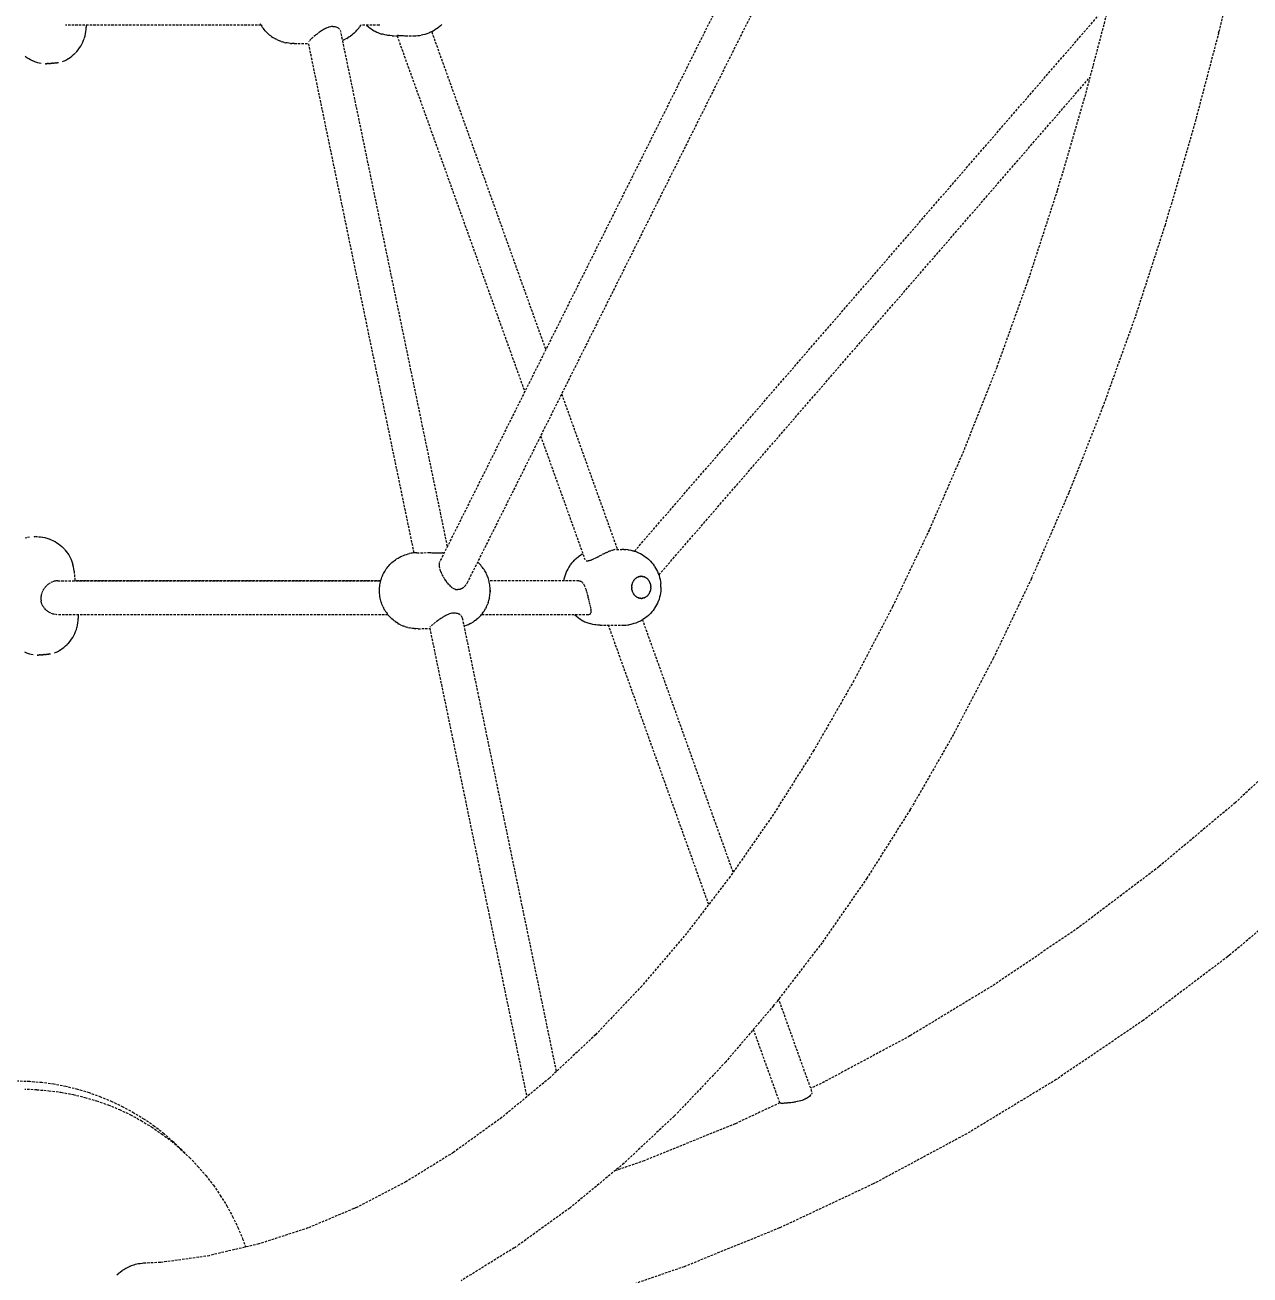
# Model space of a CAD drawing. Header units: millimetres. Extents: x -4710 to 4801, y -2494 to 3533.
# Drawn here: x 1956 to 2605, y -465 to 197 of the extents above; entities that cross this region are included whole.
import ezdxf

# ---------------------------------------------------------------- set-up
doc = ezdxf.new("R2010")
doc.units = ezdxf.units.MM
doc.linetypes.add('HIDDEN', pattern=[1.905, 1.27, -0.635])
for name, color, linetype in [('DIKOM_ЗОНА', 90, 'Continuous'), ('DIKOM_ОБЪЕКТ', 7, 'Continuous'), ('DIKOM_РАЗМЕР_ЗОНА', 7, 'Continuous'), ('DIKOM_РАЗМЕР_ОБЪЕКТА', 7, 'Continuous')]:
    doc.layers.add(name, color=color, linetype=linetype)
doc.styles.add('style1', font='arialbd.ttf', dxfattribs={"width": 0.8})
doc.dimstyles.new('1-50', dxfattribs={"dimtxt": 300, "dimasz": 200, "dimexe": 100, "dimexo": 0, "dimgap": 100, "dimtad": 1, "dimtxsty": 'style1', "dimcen": 200, "dimclrd": 7, "dimclre": 7, "dimclrt": 7, "dimadec": 1, "dimazin": 2, "dimtfac": 1, "dimtmove": 0, "dimatfit": 2, "dimfxl": 0, "dimlwd": 25, "dimlwe": 18, "dimarcsym": 0})

# ---------------------------------------------------------------- blocks, each defined once
blk = doc.blocks.new('*D0')
at = {"layer": 'Defpoints', "color": 0, "transparency": 16777216}
for p in [(-2049.22, 763.91), (3285.36, 750.08), (3285.36, -900.83)]:
    blk.add_point(p, dxfattribs=at)
at = {"layer": 'DIKOM_РАЗМЕР_ОБЪЕКТА', "color": 7, "lineweight": 18, "transparency": 16777216}
for p, q in [((-2049.22, 763.91), (-2049.22, -1000.83)), ((3285.36, 750.08), (3285.36, -1000.83))]:
    blk.add_line(p, q, dxfattribs=at)
at = {"layer": 'DIKOM_РАЗМЕР_ОБЪЕКТА', "color": 7, "lineweight": 25, "transparency": 16777216}
blk.add_line((-1849.22, -900.83), (3085.36, -900.83), dxfattribs=at)
at = {"layer": 'DIKOM_РАЗМЕР_ОБЪЕКТА', "color": 7, "transparency": 16777216}
for points in [[(-1849.22, -867.5), (-1849.22, -934.17), (-2049.22, -900.83)], [(3085.36, -867.5), (3085.36, -934.17), (3285.36, -900.83)]]:
    blk.add_solid(points, dxfattribs=at)
at = {"layer": 'DIKOM_РАЗМЕР_ОБЪЕКТА', "color": 7, "transparency": 16777216, "insert": (618.07, -647.56), "char_height": 300, "attachment_point": 5, "style": 'style1'}
blk.add_mtext('{\\fArial|b0|i0|c204|p34;5335}', dxfattribs=at)
blk = doc.blocks.new('*D2')
at = {"layer": 'Defpoints', "color": 0, "transparency": 16777216}
for p in [(-3555.27, 756.28), (4801.28, 756.28), (4801.28, -2394.45)]:
    blk.add_point(p, dxfattribs=at)
at = {"layer": 'DIKOM_РАЗМЕР_ЗОНА', "color": 7, "lineweight": 18, "transparency": 16777216}
for p, q in [((-3555.27, 756.28), (-3555.27, -2494.45)), ((4801.28, 756.28), (4801.28, -2494.45))]:
    blk.add_line(p, q, dxfattribs=at)
at = {"layer": 'DIKOM_РАЗМЕР_ЗОНА', "color": 7, "lineweight": 25, "transparency": 16777216}
blk.add_line((-3355.27, -2394.45), (4601.28, -2394.45), dxfattribs=at)
at = {"layer": 'DIKOM_РАЗМЕР_ЗОНА', "color": 7, "transparency": 16777216}
for points in [[(-3355.27, -2361.11), (-3355.27, -2427.78), (-3555.27, -2394.45)], [(4601.28, -2361.11), (4601.28, -2427.78), (4801.28, -2394.45)]]:
    blk.add_solid(points, dxfattribs=at)
at = {"layer": 'DIKOM_РАЗМЕР_ЗОНА', "color": 7, "transparency": 16777216, "insert": (709.08, -2141.17), "char_height": 300, "attachment_point": 5, "style": 'style1'}
blk.add_mtext('{\\fArial|b0|i0|c204|p34;8335}', dxfattribs=at)

msp = doc.modelspace()

# ---------------------------------------------------------------- linework, layer by layer
at = {"layer": 'DIKOM_ЗОНА', "color": 3, "lineweight": 15}
msp.add_lwpolyline([(4784.014, 570.156, 0.0938746), (4783.602, 942.374, 0.2995804), (2291.139, 3510.482, 0.0687424), (1632.505, 3510.482, 0.06059), (1009.06, 3334.362, -0.2008128), (236.945, 3334.362, 0.06059), (-386.5, 3510.482, 0.0687424), (-1045.134, 3510.482, 0.2995804), (-3537.597, 942.374, 0.0938746), (-3538.009, 570.156, 0.3002322), (-1045.134, -2003.615, 0.0687424), (-386.5, -2003.615, 0.06059), (236.945, -1827.494, -0.2008128), (1009.06, -1827.494, 0.06059), (1632.505, -2003.615, 0.0687424), (2291.139, -2003.615, 0.3002322)], format="xyb", close=True, dxfattribs=at)
at = {"layer": 'DIKOM_ОБЪЕКТ', "color": 7, "linetype": 'HIDDEN', "lineweight": 15}
for p, q in [((2409.211, 379.504), (2175.67, -87.568)), ((2428.477, 377.789), (2190.264, -98.637)), ((2601.158, 246.666), (2588.783, 193.943)), ((2278.974, -81.813), (2530.712, 208.871)), ((2530.554, 208.198), (2517.362, 158.142)), ((1977.855, 197.05), (1977.427, 197.07)), ((2081.044, 197.047), (1977.913, 197.047)), ((1987.778, 191.335), (1988.039, 192.47)), ((1988.039, 192.47), (1988.233, 193.619)), ((1988.233, 193.619), (1988.361, 194.777)), ((1988.361, 194.777), (1988.42, 195.94)), ((2081.044, 197.047), (1988.412, 197.047)), ((1988.412, 197.047), (1988.42, 195.94)), ((2081.084, 196.979), (2080.707, 197.618)), ((2081.084, 196.979), (2081.426, 196.426)), ((2081.848, 195.795), (2081.426, 196.426)), ((2081.848, 195.795), (2082.263, 195.246)), ((2082.729, 194.632), (2082.263, 195.246)), ((2083.217, 194.067), (2082.729, 194.632)), ((2083.217, 194.067), (2083.725, 193.506)), ((2084.254, 192.971), (2083.725, 193.506)), ((2084.254, 192.971), (2084.828, 192.432)), ((2085.397, 191.936), (2084.828, 192.432)), ((2110.64, 192.232), (2110.419, 192.051)), ((2111.311, 192.736), (2110.713, 192.29)), ((2111.733, 193.043), (2111.439, 192.824)), ((2111.941, 193.198), (2111.733, 193.043)), ((2112.602, 193.647), (2111.972, 193.22)), ((2113.001, 193.915), (2112.618, 193.658)), ((2113.255, 194.085), (2113.001, 193.915)), ((2113.931, 194.493), (2113.285, 194.104)), ((2114.55, 194.853), (2113.976, 194.517)), ((2115.267, 195.227), (2114.621, 194.894)), ((2115.733, 195.435), (2115.282, 195.234)), ((2115.924, 195.528), (2115.733, 195.435)), ((2116.584, 195.798), (2115.952, 195.54)), ((2116.847, 195.886), (2116.598, 195.803)), ((2117.22, 196.009), (2116.847, 195.886)), ((2117.841, 196.167), (2117.233, 196.013)), ((2118.455, 196.273), (2117.865, 196.172)), ((2119.033, 196.324), (2118.467, 196.275)), ((2119.044, 196.324), (2119.593, 196.321)), ((2119.604, 196.321), (2120.132, 196.265)), ((2120.153, 196.261), (2120.656, 196.151)), ((2120.735, 196.124), (2121.139, 195.983)), ((2121.157, 195.975), (2121.599, 195.754)), ((2121.607, 195.749), (2121.963, 195.507)), ((2122.026, 195.464), (2122.212, 195.306)), ((2122.212, 195.306), (2122.384, 195.16)), ((2122.391, 195.152), (2122.702, 194.8)), ((2122.982, 194.386), (2123.186, 193.977)), ((2123.19, 193.967), (2123.256, 193.769)), ((2179.834, -79.241), (2123.339, 193.528)), ((2129.116, 191.684), (2129.681, 192.134)), ((2130.31, 192.689), (2129.681, 192.134)), ((2130.31, 192.689), (2130.838, 193.178)), ((2131.4, 193.763), (2130.838, 193.178)), ((2131.4, 193.763), (2131.889, 194.283)), ((2131.889, 194.283), (2132.358, 194.853)), ((2132.827, 195.436), (2132.358, 194.853)), ((2132.827, 195.436), (2133.254, 196.025)), ((2133.649, 196.619), (2133.254, 196.025)), ((2133.649, 196.619), (2134.033, 197.219)), ((2143.693, 197.047), (2133.923, 197.047)), ((2136.987, 197.047), (2137.147, 196.888)), ((2137.147, 196.888), (2137.961, 196.157)), ((2137.961, 196.157), (2138.813, 195.486)), ((2138.813, 195.486), (2139.198, 195.196)), ((2139.198, 195.196), (2140.1, 194.578)), ((2140.1, 194.578), (2141.034, 194.026)), ((2141.034, 194.026), (2141.483, 193.771)), ((2141.483, 193.771), (2142.459, 193.281)), ((2142.459, 193.281), (2142.949, 193.076)), ((2142.949, 193.076), (2143.961, 192.654)), ((2144.016, 197.074), (2143.695, 197.047)), ((2143.961, 192.654), (2144.994, 192.306)), ((2145.526, 192.152), (2144.994, 192.306)), ((2146.584, 191.878), (2145.526, 192.152)), ((2168.434, 192.278), (2167.885, 192.114)), ((2169.429, 192.6), (2168.434, 192.278)), ((2170.406, 192.99), (2169.429, 192.6)), ((2170.912, 193.21), (2170.406, 192.99)), ((2171.855, 193.663), (2170.912, 193.21)), ((2171.483, 193.484), (2231.936, 24.961)), ((2172.773, 194.181), (2171.855, 193.663)), ((2173.223, 194.449), (2172.773, 194.181)), ((2174.098, 195.021), (2173.223, 194.449)), ((2174.942, 195.653), (2174.098, 195.021)), ((2175.323, 195.955), (2174.942, 195.653)), ((2176.117, 196.632), (2175.323, 195.955)), ((2176.875, 197.364), (2176.117, 196.632)), ((2588.548, 192.959), (2574.945, 141.345)), ((2588.548, 192.959), (2588.783, 193.943)), ((1984.857, 184.93), (1985.49, 185.905)), ((1985.49, 185.905), (1986.065, 186.915)), ((1986.065, 186.915), (1986.58, 187.957)), ((1986.58, 187.957), (1987.034, 189.027)), ((1987.034, 189.027), (1987.424, 190.122)), ((1987.452, 190.216), (1987.778, 191.335)), ((2085.397, 191.936), (2086.032, 191.428)), ((2086.637, 190.976), (2086.032, 191.428)), ((2086.637, 190.976), (2087.33, 190.505)), ((2087.969, 190.107), (2087.33, 190.505)), ((2087.969, 190.107), (2088.712, 189.679)), ((2089.381, 189.34), (2088.712, 189.679)), ((2089.381, 189.34), (2090.169, 188.96)), ((2090.169, 188.96), (2090.982, 188.638)), ((2091.689, 188.36), (2090.982, 188.638)), ((2091.689, 188.36), (2092.536, 188.093)), ((2093.262, 187.886), (2092.536, 188.093)), ((2093.262, 187.886), (2094.136, 187.678)), ((2094.876, 187.546), (2094.136, 187.678)), ((2095.768, 187.399), (2094.876, 187.546)), ((2096.669, 187.315), (2095.768, 187.399)), ((2096.669, 187.315), (2097.421, 187.261)), ((2098.67, 187.241), (2097.421, 187.261)), ((2098.67, 187.241), (2106.252, 187.328)), ((2162.174, -82.718), (2106.162, 187.76)), ((2106.421, 188.464), (2106.299, 188.283)), ((2106.899, 189.002), (2106.643, 188.733)), ((2107.226, 189.337), (2106.992, 189.098)), ((2107.406, 189.496), (2107.239, 189.349)), ((2108.004, 190.05), (2107.618, 189.708)), ((2108.468, 190.465), (2108.132, 190.166)), ((2108.712, 190.662), (2108.497, 190.49)), ((2109.507, 191.329), (2109.004, 190.921)), ((2109.694, 191.482), (2109.533, 191.352)), ((2110.077, 191.796), (2109.694, 191.482)), ((2110.419, 192.051), (2110.108, 191.82)), ((2125, 189.221), (2124.295, 188.911)), ((2125, 189.221), (2125.657, 189.515)), ((2126.452, 189.938), (2125.657, 189.515)), ((2126.452, 189.938), (2127.082, 190.29)), ((2127.827, 190.763), (2127.082, 190.29)), ((2127.827, 190.763), (2128.426, 191.167)), ((2129.116, 191.684), (2128.426, 191.167)), ((2147.655, 191.682), (2146.584, 191.878)), ((2148.213, 191.588), (2147.655, 191.682)), ((2149.298, 191.469), (2148.213, 191.588)), ((2150.461, 191.406), (2149.298, 191.469)), ((2150.461, 191.406), (2153.107, 191.406)), ((2153.104, 191.414), (2220.802, 2.694)), ((2153.605, 191.471), (2153.393, 191.462)), ((2153.874, 191.481), (2153.645, 191.471)), ((2153.883, 191.481), (2154.203, 191.485)), ((2154.208, 191.485), (2154.578, 191.482)), ((2154.584, 191.482), (2155.008, 191.472)), ((2155.029, 191.471), (2155.488, 191.463)), ((2155.502, 191.463), (2156.026, 191.451)), ((2156.034, 191.451), (2156.355, 191.442)), ((2156.355, 191.442), (2156.604, 191.436)), ((2156.623, 191.435), (2157.239, 191.416)), ((2157.249, 191.416), (2157.534, 191.406)), ((2157.534, 191.406), (2162.082, 191.406)), ((2162.082, 191.406), (2163.074, 191.406)), ((2163.074, 191.406), (2164.215, 191.468)), ((2164.215, 191.468), (2165.258, 191.578)), ((2165.258, 191.578), (2165.836, 191.679)), ((2166.866, 191.86), (2165.836, 191.679)), ((2167.885, 192.114), (2166.866, 191.86)), ((1956.943, 179.756), (1956.01, 180.438)), ((1957.916, 179.13), (1956.943, 179.756)), ((1958.923, 178.562), (1957.916, 179.13)), ((1977.889, 178.676), (1978.879, 179.251)), ((1978.959, 179.303), (1979.922, 179.941)), ((1979.922, 179.941), (1980.847, 180.635)), ((1980.847, 180.635), (1981.729, 181.382)), ((1981.729, 181.382), (1982.566, 182.179)), ((1982.632, 182.249), (1983.426, 183.099)), ((1983.426, 183.099), (1984.168, 183.994)), ((1984.168, 183.994), (1984.857, 184.93)), ((1959.962, 178.054), (1958.923, 178.562)), ((1961.115, 177.572), (1960.057, 178.013)), ((1962.196, 177.193), (1961.115, 177.572)), ((1963.298, 176.878), (1962.196, 177.193)), ((1964.461, 176.615), (1963.388, 176.853)), ((1966.67, 176.552), (1966.878, 176.559)), ((1967.091, 176.568), (1966.878, 176.559)), ((1967.091, 176.568), (1967.311, 176.578)), ((1967.311, 176.578), (1967.535, 176.59)), ((1967.535, 176.59), (1967.765, 176.602)), ((1968, 176.617), (1967.765, 176.602)), ((1968, 176.617), (1968.238, 176.632)), ((1968.238, 176.632), (1968.48, 176.648)), ((1968.725, 176.666), (1968.48, 176.648)), ((1968.725, 176.666), (1968.973, 176.685)), ((1968.973, 176.685), (1969.222, 176.705)), ((1969.222, 176.705), (1969.474, 176.726)), ((1969.727, 176.748), (1969.474, 176.726)), ((1969.727, 176.748), (1969.98, 176.77)), ((1969.98, 176.77), (1970.234, 176.794)), ((1970.488, 176.819), (1970.234, 176.794)), ((1970.488, 176.819), (1970.741, 176.845)), ((1970.741, 176.845), (1970.992, 176.871)), ((1970.992, 176.871), (1971.242, 176.898)), ((1971.49, 176.926), (1971.242, 176.898)), ((1971.49, 176.926), (1971.735, 176.955)), ((1971.735, 176.955), (1971.978, 176.984)), ((1971.978, 176.984), (1972.218, 177.014)), ((1972.453, 177.044), (1972.218, 177.014)), ((1972.453, 177.044), (1972.683, 177.074)), ((1972.683, 177.074), (1972.909, 177.105)), ((1973.128, 177.136), (1972.909, 177.105)), ((1973.128, 177.136), (1973.342, 177.168)), ((1973.342, 177.168), (1973.551, 177.199)), ((1973.551, 177.199), (1973.752, 177.231)), ((1975.761, 177.679), (1976.781, 178.12)), ((1976.866, 178.161), (1977.889, 178.676)), ((2291.849, -94.438), (2520.324, 169.382)), ((2517.362, 158.142), (2502.985, 109.215)), ((2574.945, 141.345), (2560.164, 91.043)), ((2502.985, 109.215), (2487.494, 61.667)), ((2560.164, 91.043), (2544.238, 42.159)), ((2487.494, 61.667), (2470.922, 15.601)), ((2544.238, 42.159), (2527.2, -5.202)), ((2470.922, 15.601), (2453.303, -28.885)), ((2240.344, 1.522), (2269.89, -80.845)), ((2527.2, -5.202), (2509.086, -50.938)), ((2229.21, -20.745), (2252.704, -86.236)), ((2453.303, -28.885), (2434.676, -71.697)), ((2509.086, -50.938), (2489.936, -94.952)), ((2435.178, -70.544), (2415.732, -111.274)), ((1956.953, -74.704), (1955.959, -74.981)), ((1958.243, -74.423), (1957.253, -74.631)), ((1961.35, -74.098), (1960.729, -74.139)), ((1960.812, -74.134), (1961.35, -74.098)), ((1961.744, -74.093), (1962.637, -74.109)), ((1963.064, -74.128), (1964.097, -74.214)), ((1964.2, -74.225), (1965.25, -74.377)), ((1965.359, -74.394), (1966.419, -74.611)), ((1966.524, -74.635), (1967.587, -74.917)), ((1967.587, -74.917), (1968.632, -75.261)), ((1968.736, -75.295), (1969.772, -75.703)), ((1969.772, -75.703), (1970.783, -76.169)), ((1970.783, -76.169), (1971.766, -76.692)), ((1971.859, -76.743), (1972.819, -77.325)), ((1972.819, -77.325), (1973.743, -77.96)), ((1973.743, -77.96), (1974.63, -78.646)), ((1974.63, -78.646), (1975.477, -79.382)), ((1975.477, -79.382), (1976.281, -80.164)), ((1976.281, -80.164), (1977.04, -80.991)), ((1977.108, -81.069), (1977.821, -81.94)), ((1977.821, -81.94), (1978.484, -82.85)), ((1978.484, -82.85), (1979.095, -83.796)), ((1979.095, -83.796), (1979.652, -84.775)), ((1979.652, -84.775), (1980.152, -85.783)), ((1980.152, -85.783), (1980.595, -86.819)), ((2152.287, -86.355), (2152.91, -85.915)), ((2152.91, -85.915), (2153.636, -85.474)), ((2153.636, -85.474), (2154.291, -85.091)), ((2154.291, -85.091), (2155.064, -84.697)), ((2155.064, -84.697), (2155.747, -84.377)), ((2155.747, -84.377), (2156.561, -84.033)), ((2156.561, -84.033), (2157.268, -83.782)), ((2157.268, -83.782), (2158.114, -83.494)), ((2158.114, -83.494), (2158.979, -83.266)), ((2158.979, -83.266), (2159.713, -83.086)), ((2160.599, -82.918), (2159.713, -83.086)), ((2161.345, -82.814), (2160.599, -82.918)), ((2162.246, -82.709), (2161.345, -82.814)), ((2163.561, -82.644), (2162.246, -82.709)), ((2163.561, -82.644), (2169.526, -82.575)), ((2169.665, -82.575), (2170.127, -82.577)), ((2170.157, -82.577), (2170.487, -82.578)), ((2170.628, -82.578), (2171.048, -82.579)), ((2171.136, -82.582), (2171.63, -82.601)), ((2171.656, -82.602), (2172.122, -82.618)), ((2172.155, -82.619), (2172.66, -82.635)), ((2172.683, -82.636), (2172.964, -82.643)), ((2172.966, -82.643), (2173.191, -82.656)), ((2173.213, -82.658), (2173.722, -82.684)), ((2173.722, -82.684), (2174.226, -82.707)), ((2174.246, -82.708), (2174.745, -82.726)), ((2174.765, -82.727), (2175.256, -82.741)), ((2175.274, -82.741), (2175.757, -82.751)), ((2175.757, -82.751), (2176.227, -82.757)), ((2176.309, -82.757), (2176.69, -82.76)), ((2176.706, -82.76), (2177.129, -82.757)), ((2177.543, -82.747), (2177.144, -82.757)), ((2177.667, -82.741), (2177.931, -82.732)), ((2248.206, -85.596), (2247.392, -86.327)), ((2249.058, -84.925), (2248.206, -85.596)), ((2249.058, -84.925), (2249.442, -84.635)), ((2250.345, -84.017), (2249.442, -84.635)), ((2251.279, -83.465), (2250.345, -84.017)), ((2251.279, -83.465), (2251.637, -83.261)), ((2257.14, -86.116), (2256.773, -86.279)), ((2257.364, -86.01), (2257.165, -86.104)), ((2257.881, -85.753), (2257.534, -85.929)), ((2258.301, -85.55), (2257.929, -85.731)), ((2258.703, -85.344), (2258.331, -85.535)), ((2258.94, -85.218), (2258.703, -85.344)), ((2259.291, -85.025), (2259.107, -85.128)), ((2259.483, -84.929), (2259.291, -85.025)), ((2259.858, -84.732), (2259.483, -84.929)), ((2260.265, -84.511), (2259.893, -84.714)), ((2260.554, -84.349), (2260.302, -84.491)), ((2261.053, -84.092), (2260.675, -84.288)), ((2261.47, -83.869), (2261.093, -84.071)), ((2261.723, -83.728), (2261.513, -83.845)), ((2262.258, -83.46), (2261.884, -83.649)), ((2262.648, -83.257), (2262.301, -83.437)), ((2263.064, -83.05), (2262.823, -83.163)), ((2263.507, -82.835), (2263.111, -83.028)), ((2263.711, -82.733), (2263.507, -82.835)), ((2264.357, -82.437), (2263.953, -82.617)), ((2264.713, -82.273), (2264.405, -82.415)), ((2265.21, -82.063), (2264.851, -82.208)), ((2265.63, -81.888), (2265.26, -82.043)), ((2266.036, -81.732), (2265.783, -81.822)), ((2266.38, -81.605), (2266.036, -81.732)), ((2267.102, -81.36), (2266.788, -81.459)), ((2267.347, -81.28), (2267.102, -81.36)), ((2267.705, -81.179), (2267.472, -81.238)), ((2267.966, -81.11), (2267.705, -81.179)), ((2268.5, -80.988), (2268.265, -81.033)), ((2268.715, -80.944), (2268.5, -80.988)), ((2269.417, -80.845), (2272.327, -80.845)), ((2273.319, -80.845), (2272.327, -80.845)), ((2273.319, -80.845), (2274.459, -80.907)), ((2275.503, -81.017), (2274.459, -80.907)), ((2275.503, -81.017), (2276.081, -81.118)), ((2276.081, -81.118), (2277.11, -81.3)), ((2277.11, -81.3), (2278.129, -81.553)), ((2278.679, -81.717), (2278.129, -81.553)), ((2278.679, -81.717), (2279.674, -82.039)), ((2279.674, -82.039), (2280.651, -82.43)), ((2281.157, -82.65), (2280.651, -82.43)), ((2281.157, -82.65), (2282.1, -83.103)), ((2282.1, -83.103), (2283.018, -83.621)), ((2283.468, -83.888), (2283.018, -83.621)), ((2283.468, -83.888), (2284.343, -84.46)), ((2284.343, -84.46), (2285.187, -85.092)), ((2285.568, -85.395), (2285.187, -85.092)), ((2285.568, -85.395), (2286.362, -86.072)), ((2286.362, -86.072), (2287.12, -86.803)), ((1980.595, -86.819), (1980.979, -87.877)), ((1980.979, -87.877), (1981.303, -88.956)), ((1981.565, -90.051), (1981.303, -88.956)), ((1981.766, -91.159), (1981.565, -90.051)), ((1981.915, -92.34), (1981.766, -91.159)), ((1981.915, -92.34), (1982.401, -97.47)), ((2146.295, -93.044), (2146.615, -92.498)), ((2146.615, -92.498), (2147.013, -91.84)), ((2147.013, -91.84), (2147.434, -91.224)), ((2147.434, -91.224), (2147.849, -90.649)), ((2147.849, -90.649), (2148.314, -90.053)), ((2148.314, -90.053), (2148.8, -89.49)), ((2148.8, -89.49), (2149.308, -88.92)), ((2149.308, -88.92), (2149.86, -88.377)), ((2149.86, -88.377), (2150.41, -87.843)), ((2150.41, -87.843), (2151.025, -87.327)), ((2151.025, -87.327), (2151.613, -86.837)), ((2151.613, -86.837), (2152.287, -86.355)), ((2175.379, -88.846), (2175.378, -89.129)), ((2175.402, -88.565), (2175.38, -88.84)), ((2175.393, -89.442), (2175.423, -89.762)), ((2175.423, -89.77), (2175.469, -90.071)), ((2175.499, -88.047), (2175.443, -88.295)), ((2175.49, -90.181), (2175.541, -90.465)), ((2175.574, -87.804), (2175.5, -88.043)), ((2175.543, -90.475), (2175.631, -90.847)), ((2175.746, -91.261), (2175.875, -91.678)), ((2175.879, -91.691), (2175.978, -91.955)), ((2176.018, -92.059), (2176.118, -92.36)), ((2176.132, -92.399), (2176.356, -92.941)), ((2196.421, -88.153), (2195.893, -87.643)), ((2196.983, -88.713), (2196.421, -88.153)), ((2197.473, -89.252), (2196.983, -88.713)), ((2197.964, -89.834), (2197.473, -89.252)), ((2198.413, -90.395), (2197.964, -89.834)), ((2198.84, -91), (2198.413, -90.395)), ((2199.235, -91.567), (2198.84, -91)), ((2199.62, -92.181), (2199.235, -91.567)), ((2199.983, -92.833), (2199.62, -92.181)), ((2242.961, -92.479), (2242.528, -93.465)), ((2242.961, -92.479), (2243.076, -92.229)), ((2243.576, -91.249), (2243.076, -92.229)), ((2244.129, -90.307), (2243.576, -91.249)), ((2244.731, -89.407), (2244.129, -90.307)), ((2244.731, -89.407), (2244.945, -89.112)), ((2245.612, -88.236), (2244.945, -89.112)), ((2246.324, -87.41), (2245.612, -88.236)), ((2247.08, -86.638), (2246.324, -87.41)), ((2247.08, -86.638), (2247.392, -86.327)), ((2253.387, -86.872), (2253.592, -86.935)), ((2253.603, -86.938), (2253.833, -86.977)), ((2254.098, -86.993), (2254.369, -86.983)), ((2254.67, -86.948), (2254.382, -86.982)), ((2254.988, -86.889), (2254.785, -86.927)), ((2255.321, -86.806), (2255.004, -86.885)), ((2255.651, -86.705), (2255.321, -86.806)), ((2256.011, -86.577), (2255.669, -86.7)), ((2256.386, -86.436), (2256.13, -86.53)), ((2256.75, -86.288), (2256.386, -86.436)), ((2287.422, -87.126), (2287.12, -86.803)), ((2287.422, -87.126), (2288.124, -87.891)), ((2288.124, -87.891), (2288.785, -88.704)), ((2288.785, -88.704), (2289.402, -89.562)), ((2289.602, -89.866), (2289.402, -89.562)), ((2289.602, -89.866), (2290.158, -90.741)), ((2290.158, -90.741), (2290.667, -91.654)), ((2290.667, -91.654), (2291.128, -92.601)), ((2291.128, -92.601), (2291.538, -93.578)), ((1968.349, -99.288), (1968.053, -99.517)), ((1968.815, -98.951), (1968.525, -99.155)), ((1969.227, -98.695), (1968.829, -98.941)), ((1970.084, -98.233), (1969.664, -98.447)), ((1970.397, -98.096), (1970.099, -98.226)), ((1970.978, -97.87), (1970.544, -98.03)), ((1971.407, -97.745), (1970.993, -97.864)), ((1971.891, -97.63), (1971.534, -97.713)), ((1972.357, -97.551), (1971.907, -97.627)), ((1972.815, -97.498), (1972.523, -97.531)), ((1973.292, -97.47), (1972.845, -97.496)), ((1973.292, -97.47), (2144.501, -97.47)), ((2144.501, -97.47), (1982.401, -97.47)), ((2144.032, -99.654), (2144.163, -98.901)), ((2144.163, -98.901), (2144.322, -98.163)), ((2144.322, -98.163), (2144.508, -97.444)), ((2144.508, -97.444), (2144.721, -96.746)), ((2144.721, -96.746), (2144.854, -96.314)), ((2144.854, -96.314), (2145.109, -95.595)), ((2145.109, -95.595), (2145.391, -94.905)), ((2145.391, -94.905), (2145.617, -94.406)), ((2145.617, -94.406), (2145.943, -93.707)), ((2145.943, -93.707), (2146.295, -93.044)), ((2176.418, -93.093), (2176.727, -93.785)), ((2176.876, -94.071), (2177.081, -94.499)), ((2177.09, -94.517), (2177.348, -94.982)), ((2177.48, -95.229), (2177.889, -95.936)), ((2178.056, -96.19), (2178.338, -96.659)), ((2178.348, -96.675), (2178.633, -97.09)), ((2178.633, -97.09), (2178.763, -97.282)), ((2178.825, -97.378), (2179.307, -98.05)), ((2179.398, -98.16), (2179.587, -98.389)), ((2179.587, -98.389), (2179.818, -98.692)), ((2179.828, -98.704), (2180.285, -99.231)), ((2180.355, -99.31), (2180.551, -99.508)), ((2190.26, -98.645), (2189.924, -99.254)), ((2200.279, -93.366), (2199.983, -92.833)), ((2200.598, -94.013), (2200.279, -93.366)), ((2200.894, -94.693), (2200.598, -94.013)), ((2201.091, -95.172), (2200.894, -94.693)), ((2201.345, -95.834), (2201.091, -95.172)), ((2201.575, -96.521), (2201.345, -95.834)), ((2201.78, -97.229), (2201.575, -96.521)), ((2201.959, -97.955), (2201.78, -97.229)), ((2249.471, -97.47), (2201.839, -97.47)), ((2202.031, -98.263), (2201.959, -97.955)), ((2202.173, -98.954), (2202.031, -98.263)), ((2202.29, -99.657), (2202.173, -98.954)), ((2241.559, -96.583), (2241.388, -97.47)), ((2241.825, -95.521), (2241.559, -96.583)), ((2242.149, -94.48), (2241.825, -95.521)), ((2242.528, -93.465), (2242.149, -94.48)), ((2249.474, -97.47), (2249.739, -97.495)), ((2250, -97.545), (2250.252, -97.621)), ((2250.255, -97.622), (2250.499, -97.725)), ((2250.502, -97.726), (2250.737, -97.855)), ((2250.741, -97.857), (2250.93, -97.993)), ((2250.969, -98.022), (2251.184, -98.215)), ((2251.187, -98.218), (2251.39, -98.434)), ((2251.394, -98.438), (2251.582, -98.669)), ((2251.588, -98.676), (2251.779, -98.921)), ((2251.962, -99.197), (2252.127, -99.484)), ((2277.682, -99.454), (2277.744, -99.21)), ((2277.815, -98.968), (2277.744, -99.21)), ((2277.815, -98.968), (2277.894, -98.731)), ((2277.894, -98.731), (2277.982, -98.497)), ((2278.079, -98.269), (2277.982, -98.497)), ((2278.079, -98.269), (2278.185, -98.045)), ((2278.185, -98.045), (2278.299, -97.828)), ((2278.299, -97.828), (2278.421, -97.616)), ((2278.551, -97.409), (2278.421, -97.616)), ((2278.551, -97.409), (2278.689, -97.21)), ((2278.689, -97.21), (2278.834, -97.019)), ((2278.986, -96.834), (2278.834, -97.019)), ((2278.986, -96.834), (2279.145, -96.658)), ((2279.145, -96.658), (2279.31, -96.49)), ((2279.31, -96.49), (2279.481, -96.33)), ((2279.659, -96.179), (2279.481, -96.33)), ((2279.659, -96.179), (2279.842, -96.037)), ((2279.842, -96.037), (2280.03, -95.904)), ((2280.03, -95.904), (2280.224, -95.781)), ((2280.422, -95.668), (2280.224, -95.781)), ((2280.422, -95.668), (2280.624, -95.565)), ((2280.624, -95.565), (2280.829, -95.473)), ((2281.037, -95.391), (2280.829, -95.473)), ((2281.037, -95.391), (2281.248, -95.319)), ((2281.248, -95.319), (2281.462, -95.259)), ((2281.462, -95.259), (2281.678, -95.209)), ((2281.895, -95.17), (2281.678, -95.209)), ((2281.895, -95.17), (2282.114, -95.142)), ((2282.114, -95.142), (2282.334, -95.126)), ((2282.554, -95.12), (2282.334, -95.126)), ((2282.554, -95.12), (2282.774, -95.126)), ((2282.774, -95.126), (2282.993, -95.142)), ((2282.993, -95.142), (2283.212, -95.17)), ((2283.429, -95.209), (2283.212, -95.17)), ((2283.429, -95.209), (2283.645, -95.258)), ((2283.645, -95.258), (2283.858, -95.319)), ((2283.858, -95.319), (2284.07, -95.39)), ((2284.278, -95.472), (2284.07, -95.39)), ((2284.278, -95.472), (2284.483, -95.565)), ((2284.483, -95.565), (2284.685, -95.668)), ((2284.883, -95.781), (2284.685, -95.668)), ((2284.883, -95.781), (2285.077, -95.904)), ((2285.077, -95.904), (2285.265, -96.037)), ((2285.265, -96.037), (2285.449, -96.179)), ((2285.626, -96.329), (2285.449, -96.179)), ((2285.626, -96.329), (2285.797, -96.489)), ((2285.797, -96.489), (2285.962, -96.657)), ((2285.962, -96.657), (2286.122, -96.834)), ((2286.273, -97.018), (2286.122, -96.834)), ((2286.273, -97.018), (2286.418, -97.21)), ((2286.418, -97.21), (2286.556, -97.409)), ((2286.687, -97.615), (2286.556, -97.409)), ((2286.687, -97.615), (2286.808, -97.827)), ((2286.808, -97.827), (2286.922, -98.045)), ((2286.922, -98.045), (2287.028, -98.268)), ((2287.125, -98.497), (2287.028, -98.268)), ((2287.125, -98.497), (2287.214, -98.73)), ((2287.214, -98.73), (2287.293, -98.968)), ((2287.364, -99.209), (2287.293, -98.968)), ((2287.364, -99.209), (2287.425, -99.453)), ((2291.623, -93.805), (2291.538, -93.578)), ((2291.623, -93.805), (2291.971, -94.779)), ((2291.971, -94.779), (2292.268, -95.774)), ((2292.268, -95.774), (2292.512, -96.789)), ((2292.512, -96.789), (2292.702, -97.819)), ((2292.702, -97.819), (2292.839, -98.861)), ((2292.921, -99.91), (2292.839, -98.861)), ((2489.318, -96.35), (2469.138, -138.618)), ((2489.318, -96.35), (2489.936, -94.952)), ((1964.399, -105.961), (1964.36, -106.441)), ((1964.431, -105.737), (1964.399, -105.961)), ((1964.464, -105.492), (1964.431, -105.737)), ((1964.561, -104.986), (1964.472, -105.441)), ((1964.68, -104.52), (1964.567, -104.961)), ((1964.824, -104.067), (1964.735, -104.345)), ((1964.989, -103.629), (1964.832, -104.046)), ((1965.174, -103.203), (1964.998, -103.609)), ((1965.312, -102.924), (1965.183, -103.184)), ((1965.595, -102.388), (1965.386, -102.772)), ((1965.837, -101.994), (1965.605, -102.37)), ((1966.1, -101.607), (1965.848, -101.978)), ((1966.302, -101.337), (1966.111, -101.591)), ((1966.548, -101.02), (1966.392, -101.214)), ((1966.99, -100.51), (1966.687, -100.848)), ((1967.321, -100.179), (1967.003, -100.496)), ((1967.529, -99.981), (1967.34, -100.16)), ((1968.039, -99.528), (1967.687, -99.832)), ((2143.793, -102.783), (2143.807, -102.053)), ((2143.807, -103.514), (2143.793, -102.783)), ((2143.807, -102.053), (2143.847, -101.326)), ((2143.849, -104.242), (2143.807, -103.514)), ((2143.917, -104.965), (2143.849, -104.242)), ((2143.857, -101.197), (2143.93, -100.42)), ((2143.93, -100.42), (2144.032, -99.654)), ((2144.036, -105.888), (2143.933, -105.118)), ((2144.167, -106.647), (2144.036, -105.888)), ((2180.552, -99.509), (2180.884, -99.871)), ((2180.893, -99.88), (2181.339, -100.299)), ((2181.444, -100.396), (2181.744, -100.635)), ((2181.744, -100.636), (2181.992, -100.849)), ((2182.001, -100.855), (2182.553, -101.248)), ((2182.723, -101.346), (2183.12, -101.575)), ((2183.128, -101.578), (2183.539, -101.762)), ((2183.696, -101.836), (2184.252, -102.026)), ((2184.252, -102.026), (2184.806, -102.14)), ((2184.813, -102.141), (2185.373, -102.182)), ((2185.94, -102.147), (2185.381, -102.182)), ((2186.503, -102.035), (2185.947, -102.146)), ((2187.059, -101.844), (2186.511, -102.033)), ((2187.313, -101.719), (2187.066, -101.841)), ((2187.6, -101.582), (2187.313, -101.719)), ((2188.12, -101.248), (2187.607, -101.578)), ((2188.523, -100.918), (2188.127, -101.244)), ((2188.901, -100.553), (2188.627, -100.833)), ((2189.089, -100.367), (2188.901, -100.553)), ((2189.52, -99.847), (2189.096, -100.36)), ((2189.823, -99.402), (2189.628, -99.688)), ((2202.177, -106.121), (2202.293, -105.423)), ((2202.382, -100.371), (2202.29, -99.657)), ((2202.293, -105.423), (2202.384, -104.713)), ((2202.447, -101.091), (2202.382, -100.371)), ((2202.384, -104.713), (2202.449, -103.995)), ((2202.487, -101.817), (2202.447, -101.091)), ((2202.449, -103.995), (2202.488, -103.271)), ((2202.5, -102.544), (2202.45, -103.344)), ((2202.45, -103.344), (2202.5, -102.544)), ((2202.5, -102.544), (2202.487, -101.817)), ((2202.488, -103.271), (2202.5, -102.544)), ((2252.13, -99.489), (2252.283, -99.792)), ((2252.294, -99.814), (2252.444, -100.112)), ((2252.447, -100.118), (2252.595, -100.441)), ((2252.599, -100.448), (2252.736, -100.784)), ((2252.903, -101.216), (2253.014, -101.512)), ((2253.017, -101.52), (2253.143, -101.892)), ((2253.146, -101.902), (2253.211, -102.112)), ((2253.288, -102.33), (2253.401, -102.681)), ((2253.404, -102.69), (2253.522, -103.091)), ((2253.651, -103.529), (2253.774, -103.962)), ((2253.777, -103.974), (2253.885, -104.395)), ((2253.935, -104.57), (2254.029, -104.905)), ((2254.033, -104.919), (2254.153, -105.403)), ((2254.225, -105.686), (2254.288, -105.92)), ((2254.296, -105.95), (2254.422, -106.47)), ((2277.512, -100.963), (2277.517, -100.709)), ((2277.512, -100.963), (2277.517, -101.217)), ((2277.517, -100.709), (2277.53, -100.455)), ((2277.53, -101.471), (2277.517, -101.217)), ((2277.53, -100.455), (2277.554, -100.203)), ((2277.554, -101.724), (2277.53, -101.471)), ((2277.588, -99.951), (2277.554, -100.203)), ((2277.554, -101.724), (2277.588, -101.976)), ((2277.588, -99.951), (2277.631, -99.702)), ((2277.631, -102.225), (2277.588, -101.976)), ((2277.631, -99.702), (2277.682, -99.454)), ((2277.683, -102.473), (2277.631, -102.225)), ((2277.744, -102.717), (2277.683, -102.473)), ((2277.744, -102.717), (2277.815, -102.959)), ((2277.894, -103.196), (2277.815, -102.959)), ((2277.983, -103.429), (2277.894, -103.196)), ((2277.983, -103.429), (2278.08, -103.658)), ((2278.299, -104.099), (2278.185, -103.881)), ((2278.422, -104.311), (2278.299, -104.099)), ((2278.422, -104.311), (2278.552, -104.517)), ((2278.689, -104.716), (2278.552, -104.517)), ((2278.834, -104.908), (2278.689, -104.716)), ((2278.834, -104.908), (2278.987, -105.093)), ((2279.145, -105.269), (2278.987, -105.093)), ((2279.31, -105.437), (2279.145, -105.269)), ((2279.482, -105.597), (2279.31, -105.437)), ((2279.482, -105.597), (2279.659, -105.747)), ((2279.843, -105.89), (2279.659, -105.747)), ((2280.031, -106.022), (2279.843, -105.89)), ((2285.266, -105.889), (2285.078, -106.022)), ((2285.449, -105.746), (2285.266, -105.889)), ((2285.449, -105.746), (2285.627, -105.596)), ((2285.798, -105.436), (2285.627, -105.596)), ((2285.963, -105.268), (2285.798, -105.436)), ((2286.122, -105.092), (2285.963, -105.268)), ((2286.122, -105.092), (2286.274, -104.907)), ((2286.419, -104.715), (2286.274, -104.907)), ((2286.557, -104.517), (2286.419, -104.715)), ((2286.557, -104.517), (2286.687, -104.311)), ((2286.809, -104.099), (2286.687, -104.311)), ((2286.922, -103.881), (2286.809, -104.099)), ((2287.028, -103.657), (2286.922, -103.881)), ((2287.028, -103.657), (2287.125, -103.429)), ((2287.214, -103.195), (2287.125, -103.429)), ((2287.293, -102.958), (2287.214, -103.195)), ((2287.293, -102.958), (2287.364, -102.716)), ((2287.425, -102.472), (2287.364, -102.716)), ((2287.425, -99.453), (2287.477, -99.701)), ((2287.477, -102.224), (2287.425, -102.472)), ((2287.477, -99.701), (2287.52, -99.951)), ((2287.52, -101.975), (2287.477, -102.224)), ((2287.553, -100.202), (2287.52, -99.951)), ((2287.52, -101.975), (2287.553, -101.724)), ((2287.553, -100.202), (2287.577, -100.455)), ((2287.577, -101.471), (2287.553, -101.724)), ((2287.592, -100.709), (2287.577, -100.455)), ((2287.592, -101.217), (2287.577, -101.471)), ((2287.596, -100.963), (2287.592, -100.709)), ((2287.592, -101.217), (2287.596, -100.963)), ((2292.512, -105.137), (2292.268, -106.152)), ((2292.702, -104.107), (2292.512, -105.137)), ((2292.839, -103.065), (2292.702, -104.107)), ((2292.921, -102.016), (2292.839, -103.065)), ((2292.949, -100.963), (2292.921, -99.91)), ((2292.949, -100.963), (2292.921, -102.016)), ((1964.358, -106.47), (1964.363, -107.22)), ((1964.368, -107.304), (1964.444, -108.034)), ((1964.598, -108.784), (1964.452, -108.074)), ((1964.772, -109.343), (1964.609, -108.822)), ((1965.111, -110.21), (1964.838, -109.546)), ((1965.464, -110.888), (1965.129, -110.244)), ((1965.753, -111.342), (1965.484, -110.921)), ((1965.878, -111.54), (1965.753, -111.342)), ((1966.164, -111.913), (1965.902, -111.571)), ((1966.345, -112.154), (1966.164, -111.913)), ((1966.855, -112.721), (1966.37, -112.182)), ((2144.327, -107.391), (2144.167, -106.647)), ((2144.514, -108.117), (2144.327, -107.391)), ((2144.727, -108.823), (2144.514, -108.117)), ((2144.727, -108.823), (2144.86, -109.224)), ((2145.116, -109.953), (2144.86, -109.224)), ((2145.399, -110.655), (2145.116, -109.953)), ((2145.707, -111.325), (2145.399, -110.655)), ((2145.707, -111.325), (2145.952, -111.835)), ((2146.305, -112.511), (2145.952, -111.835)), ((2146.682, -113.151), (2146.305, -112.511)), ((2199.63, -112.911), (2199.992, -112.273)), ((2200.288, -111.711), (2199.992, -112.273)), ((2200.288, -111.711), (2200.607, -111.076)), ((2200.607, -111.076), (2200.902, -110.409)), ((2200.902, -110.409), (2201.172, -109.712)), ((2201.352, -109.245), (2201.172, -109.712)), ((2201.352, -109.245), (2201.581, -108.568)), ((2201.581, -108.568), (2201.785, -107.868)), ((2201.785, -107.868), (2201.963, -107.148)), ((2202.036, -106.807), (2201.963, -107.148)), ((2202.036, -106.807), (2202.177, -106.121)), ((2254.497, -106.794), (2254.619, -107.262)), ((2254.624, -107.286), (2254.719, -107.727)), ((2254.808, -108.056), (2254.972, -108.783)), ((2255.015, -108.966), (2255.143, -109.507)), ((2255.146, -109.526), (2255.206, -109.843)), ((2255.299, -110.224), (2255.426, -110.86)), ((2255.469, -111.058), (2255.568, -111.532)), ((2255.57, -111.546), (2255.614, -111.844)), ((2255.614, -111.844), (2255.663, -112.063)), ((2255.682, -112.157), (2255.763, -112.709)), ((2280.225, -106.146), (2280.031, -106.022)), ((2280.225, -106.146), (2280.423, -106.258)), ((2280.625, -106.362), (2280.423, -106.258)), ((2280.83, -106.454), (2280.625, -106.362)), ((2280.83, -106.454), (2281.038, -106.536)), ((2281.249, -106.607), (2281.038, -106.536)), ((2281.463, -106.668), (2281.249, -106.607)), ((2281.678, -106.717), (2281.463, -106.668)), ((2281.678, -106.717), (2281.896, -106.756)), ((2282.115, -106.784), (2281.896, -106.756)), ((2282.334, -106.801), (2282.115, -106.784)), ((2282.554, -106.806), (2282.334, -106.801)), ((2282.554, -106.806), (2282.775, -106.8)), ((2282.994, -106.784), (2282.775, -106.8)), ((2283.212, -106.756), (2282.994, -106.784)), ((2283.212, -106.756), (2283.431, -106.717)), ((2283.646, -106.667), (2283.431, -106.717)), ((2283.86, -106.607), (2283.646, -106.667)), ((2284.071, -106.536), (2283.86, -106.607)), ((2284.071, -106.536), (2284.279, -106.454)), ((2284.484, -106.361), (2284.279, -106.454)), ((2284.686, -106.258), (2284.484, -106.361)), ((2284.686, -106.258), (2284.884, -106.145)), ((2285.078, -106.022), (2284.884, -106.145)), ((2289.402, -112.364), (2288.785, -113.222)), ((2289.602, -112.06), (2289.402, -112.364)), ((2290.158, -111.185), (2289.602, -112.06)), ((2290.667, -110.272), (2290.158, -111.185)), ((2291.128, -109.325), (2290.667, -110.272)), ((2291.538, -108.348), (2291.128, -109.325)), ((2291.623, -108.121), (2291.538, -108.348)), ((2291.971, -107.148), (2291.623, -108.121)), ((2292.268, -106.152), (2291.971, -107.148)), ((2415.732, -111.274), (2395.244, -150.4)), ((1967.139, -112.986), (1966.881, -112.747)), ((1967.408, -113.234), (1967.139, -112.986)), ((1967.987, -113.699), (1967.437, -113.257)), ((1968.423, -113.996), (1968.017, -113.72)), ((1968.599, -114.116), (1968.423, -113.996)), ((1969.223, -114.479), (1968.644, -114.141)), ((1969.642, -114.678), (1969.255, -114.494)), ((1970.512, -115.034), (1969.899, -114.798)), ((1970.807, -115.121), (1970.542, -115.043)), ((1971.16, -115.226), (1970.945, -115.161)), ((1971.805, -115.363), (1971.192, -115.233)), ((1972.439, -115.445), (1972.037, -115.392)), ((1972.987, -115.468), (1972.44, -115.445)), ((2148.307, -115.471), (1973.064, -115.471)), ((1983.976, -119.791), (1984.102, -118.633)), ((2148.307, -115.471), (1984.098, -115.471)), ((1984.098, -115.471), (1984.154, -116.306)), ((1984.102, -118.633), (1984.162, -117.47)), ((1984.154, -116.306), (1984.162, -117.47)), ((2146.682, -113.151), (2147.024, -113.703)), ((2147.445, -114.334), (2147.024, -113.703)), ((2147.445, -114.334), (2147.861, -114.883)), ((2148.327, -115.497), (2147.861, -114.883)), ((2148.815, -116.062), (2148.327, -115.497)), ((2148.815, -116.062), (2149.322, -116.624)), ((2149.852, -117.159), (2149.322, -116.624)), ((2149.852, -117.159), (2150.425, -117.697)), ((2150.994, -118.194), (2150.425, -117.697)), ((2150.994, -118.194), (2151.63, -118.702)), ((2152.235, -119.153), (2151.63, -118.702)), ((2152.235, -119.153), (2152.927, -119.624)), ((2174.434, -118.821), (2173.874, -119.231)), ((2174.626, -118.68), (2174.461, -118.802)), ((2175.046, -118.369), (2174.626, -118.68)), ((2175.466, -118.085), (2175.073, -118.35)), ((2175.68, -117.926), (2175.466, -118.085)), ((2176.337, -117.481), (2175.711, -117.905)), ((2176.616, -117.31), (2176.365, -117.464)), ((2176.914, -117.109), (2176.616, -117.31)), ((2177.653, -116.653), (2177.003, -117.049)), ((2177.957, -116.485), (2177.678, -116.638)), ((2178.333, -116.261), (2177.957, -116.485)), ((2179.011, -115.898), (2178.397, -116.225)), ((2179.621, -115.611), (2179.032, -115.888)), ((2180.348, -115.286), (2179.705, -115.57)), ((2180.981, -115.05), (2180.417, -115.26)), ((2181.62, -114.854), (2181, -115.043)), ((2182.241, -114.709), (2181.638, -114.849)), ((2182.841, -114.608), (2182.407, -114.682)), ((2182.857, -114.607), (2183.427, -114.558)), ((2183.427, -114.558), (2183.979, -114.561)), ((2183.994, -114.562), (2184.525, -114.618)), ((2184.7, -114.656), (2185.042, -114.725)), ((2185.054, -114.729), (2185.527, -114.882)), ((2185.673, -114.95), (2185.964, -115.084)), ((2185.976, -115.09), (2186.375, -115.343)), ((2186.387, -115.351), (2186.599, -115.531)), ((2186.841, -115.747), (2187.059, -115.977)), ((2187.068, -115.99), (2187.327, -116.356)), ((2187.424, -116.539), (2187.527, -116.733)), ((2187.535, -116.749), (2187.681, -117.16)), ((2187.686, -117.175), (2237.495, -357.65)), ((2193.425, -119.367), (2194.024, -118.963)), ((2194.714, -118.446), (2194.024, -118.963)), ((2194.714, -118.446), (2195.279, -117.995)), ((2195.908, -117.441), (2195.279, -117.995)), ((2195.908, -117.441), (2196.435, -116.952)), ((2196.998, -116.367), (2196.435, -116.952)), ((2196.998, -116.367), (2197.486, -115.846)), ((2197.486, -115.846), (2197.955, -115.277)), ((2254.558, -115.471), (2197.795, -115.471)), ((2198.425, -114.693), (2197.955, -115.277)), ((2198.425, -114.693), (2198.852, -114.105)), ((2199.246, -113.511), (2198.852, -114.105)), ((2199.246, -113.511), (2199.63, -112.911)), ((2247.392, -115.599), (2248.206, -116.33)), ((2248.206, -116.33), (2249.058, -117.001)), ((2249.058, -117.001), (2249.442, -117.291)), ((2249.442, -117.291), (2250.345, -117.909)), ((2250.345, -117.909), (2251.279, -118.461)), ((2251.279, -118.461), (2251.728, -118.717)), ((2251.728, -118.717), (2252.704, -119.206)), ((2252.704, -119.206), (2253.194, -119.411)), ((2254.881, -115.443), (2254.558, -115.471)), ((2255.398, -115.223), (2255.166, -115.36)), ((2255.584, -115.029), (2255.402, -115.221)), ((2255.767, -114.572), (2255.718, -114.776)), ((2255.768, -112.793), (2255.802, -113.038)), ((2255.849, -114.111), (2255.801, -114.468)), ((2255.827, -113.231), (2255.846, -113.687)), ((2255.845, -113.703), (2255.848, -113.983)), ((2282.1, -118.824), (2281.157, -119.276)), ((2283.018, -118.306), (2282.1, -118.824)), ((2283.468, -118.039), (2283.018, -118.306)), ((2331.272, -251.957), (2283.274, -118.153)), ((2284.343, -117.466), (2283.468, -118.039)), ((2285.187, -116.834), (2284.343, -117.466)), ((2285.568, -116.532), (2285.187, -116.834)), ((2286.362, -115.854), (2285.568, -116.532)), ((2287.12, -115.123), (2286.362, -115.854)), ((2287.422, -114.801), (2287.12, -115.123)), ((2288.124, -114.035), (2287.422, -114.801)), ((2288.785, -113.222), (2288.124, -114.035)), ((1981.807, -126.495), (1982.322, -125.453)), ((1982.322, -125.453), (1982.776, -124.383)), ((1982.776, -124.383), (1983.166, -123.287)), ((1983.166, -123.287), (1983.492, -122.171)), ((1983.449, -122.32), (1983.52, -122.075)), ((1983.52, -122.075), (1983.781, -120.94)), ((1983.781, -120.94), (1983.976, -119.791)), ((2153.567, -120.022), (2152.927, -119.624)), ((2153.567, -120.022), (2154.31, -120.451)), ((2154.979, -120.789), (2154.31, -120.451)), ((2154.979, -120.789), (2155.766, -121.169)), ((2155.766, -121.169), (2156.58, -121.491)), ((2157.287, -121.77), (2156.58, -121.491)), ((2157.287, -121.77), (2158.134, -122.036)), ((2158.86, -122.243), (2158.134, -122.036)), ((2158.86, -122.243), (2159.734, -122.451)), ((2160.474, -122.583), (2159.734, -122.451)), ((2161.366, -122.73), (2160.474, -122.583)), ((2162.266, -122.815), (2161.366, -122.73)), ((2162.266, -122.815), (2163.019, -122.869)), ((2164.267, -122.888), (2163.019, -122.869)), ((2164.267, -122.888), (2170.484, -122.817)), ((2170.424, -122.527), (2221.88, -370.998)), ((2170.694, -121.942), (2170.56, -122.097)), ((2170.921, -121.689), (2170.743, -121.882)), ((2171.516, -121.14), (2171.208, -121.411)), ((2171.898, -120.804), (2171.597, -121.069)), ((2172.105, -120.644), (2171.921, -120.785)), ((2172.782, -120.089), (2172.355, -120.425)), ((2173.322, -119.655), (2172.891, -120)), ((2173.571, -119.476), (2173.322, -119.655)), ((2188.618, -121.675), (2188.897, -121.58)), ((2189.761, -121.276), (2188.897, -121.58)), ((2190.598, -120.908), (2189.761, -121.276)), ((2190.598, -120.908), (2191.254, -120.614)), ((2192.05, -120.192), (2191.254, -120.614)), ((2192.05, -120.192), (2192.679, -119.84)), ((2193.425, -119.367), (2192.679, -119.84)), ((2253.194, -119.411), (2254.206, -119.833)), ((2254.206, -119.833), (2255.239, -120.181)), ((2255.771, -120.334), (2255.239, -120.181)), ((2256.829, -120.608), (2255.771, -120.334)), ((2257.899, -120.805), (2256.829, -120.608)), ((2258.458, -120.899), (2257.899, -120.805)), ((2259.543, -121.018), (2258.458, -120.899)), ((2260.706, -121.081), (2259.543, -121.018)), ((2260.706, -121.081), (2272.327, -121.081)), ((2318.296, -269.086), (2265.203, -121.081)), ((2272.327, -121.081), (2273.319, -121.081)), ((2273.319, -121.081), (2274.459, -121.019)), ((2274.459, -121.019), (2275.503, -120.909)), ((2275.503, -120.909), (2276.081, -120.808)), ((2277.111, -120.626), (2276.081, -120.808)), ((2278.129, -120.373), (2277.111, -120.626)), ((2278.679, -120.209), (2278.129, -120.373)), ((2279.674, -119.887), (2278.679, -120.209)), ((2280.651, -119.497), (2279.674, -119.887)), ((2281.157, -119.276), (2280.651, -119.497)), ((1976.589, -132.775), (1977.471, -132.028)), ((1977.471, -132.028), (1978.308, -131.231)), ((1978.374, -131.161), (1979.168, -130.311)), ((1979.168, -130.311), (1979.91, -129.416)), ((1979.91, -129.416), (1980.599, -128.48)), ((1980.599, -128.48), (1981.232, -127.505)), ((1981.232, -127.505), (1981.807, -126.495)), ((1956.856, -135.839), (1955.799, -135.397)), ((1957.938, -136.218), (1956.856, -135.839)), ((1959.04, -136.532), (1957.938, -136.218)), ((1960.203, -136.795), (1959.13, -136.557)), ((1962.412, -136.859), (1962.62, -136.851)), ((1962.833, -136.842), (1962.62, -136.851)), ((1962.833, -136.842), (1963.052, -136.832)), ((1963.052, -136.832), (1963.278, -136.82)), ((1963.278, -136.82), (1963.507, -136.807)), ((1963.741, -136.793), (1963.507, -136.807)), ((1963.741, -136.793), (1963.98, -136.778)), ((1963.98, -136.778), (1964.222, -136.762)), ((1964.467, -136.744), (1964.222, -136.762)), ((1964.467, -136.744), (1964.714, -136.725)), ((1964.714, -136.725), (1964.964, -136.705)), ((1964.964, -136.705), (1965.216, -136.684)), ((1965.469, -136.662), (1965.216, -136.684)), ((1965.469, -136.662), (1965.722, -136.639)), ((1965.722, -136.639), (1965.976, -136.615)), ((1966.23, -136.591), (1965.976, -136.615)), ((1966.23, -136.591), (1966.483, -136.565)), ((1966.483, -136.565), (1966.734, -136.538)), ((1966.734, -136.538), (1966.984, -136.512)), ((1967.232, -136.484), (1966.984, -136.512)), ((1967.232, -136.484), (1967.477, -136.455)), ((1967.477, -136.455), (1967.72, -136.426)), ((1967.72, -136.426), (1967.96, -136.396)), ((1968.195, -136.366), (1967.96, -136.396)), ((1968.195, -136.366), (1968.425, -136.335)), ((1968.425, -136.335), (1968.651, -136.305)), ((1968.871, -136.274), (1968.651, -136.305)), ((1968.871, -136.274), (1969.084, -136.242)), ((1969.084, -136.242), (1969.292, -136.211)), ((1969.292, -136.211), (1969.494, -136.179)), ((1971.503, -135.73), (1972.523, -135.29)), ((1972.609, -135.249), (1973.631, -134.734)), ((1973.631, -134.734), (1974.622, -134.159)), ((1974.701, -134.107), (1975.664, -133.469)), ((1975.664, -133.469), (1976.589, -132.775)), ((2469.138, -138.618), (2448.004, -178.977)), ((2395.244, -150.4), (2373.875, -187.59)), ((2637.309, -178.055), (2597.433, -215.034)), ((2448.004, -178.977), (2425.961, -217.34)), ((2374.031, -187.318), (2352.625, -221.23)), ((2425.04, -218.823), (2425.961, -217.34)), ((2597.433, -215.034), (2556.386, -249.471)), ((2352.625, -221.23), (2329.667, -254.266)), ((2425.04, -218.823), (2402.1, -255.165)), ((2556.929, -249.061), (2514.178, -281.402)), ((2329.667, -254.266), (2305.971, -285.148)), ((2402.1, -255.165), (2378.344, -289.35)), ((2637.519, -259.667), (2594.241, -295.975)), ((2306.57, -284.367), (2282.833, -312.265)), ((2514.178, -281.402), (2470.123, -311.32)), ((2378.344, -289.35), (2353.825, -321.303)), ((2593.37, -296.661), (2548.593, -330.534)), ((2594.241, -295.975), (2593.37, -296.661)), ((2470.123, -311.32), (2424.869, -338.746)), ((2282.833, -312.265), (2257.85, -338.603)), ((2352.614, -322.805), (2327.347, -352.5)), ((2352.614, -322.805), (2353.825, -321.303)), ((2372.995, -368.271), (2355.407, -319.241)), ((2548.593, -330.534), (2502.453, -361.869)), ((2356.025, -374.261), (2342.029, -335.245)), ((2258.397, -338.026), (2233.766, -361.151)), ((2424.869, -338.746), (2378.971, -363.373)), ((2327.347, -352.5), (2301.422, -379.831)), ((1958.439, -362.94), (1951.972, -362.736)), ((1964.886, -363.481), (1958.439, -362.94)), ((1971.297, -364.358), (1964.886, -363.481)), ((1977.652, -365.567), (1971.297, -364.358)), ((2233.766, -361.151), (2207.708, -382.739)), ((2379.626, -363.065), (2372.354, -366.484)), ((2502.453, -361.869), (2455.055, -390.594)), ((1962.177, -367.259), (1955.856, -367.096)), ((1962.177, -367.259), (1968.62, -367.765)), ((1968.62, -367.765), (1975.018, -368.607)), ((1975.018, -368.607), (1981.398, -369.783)), ((1983.937, -367.107), (1977.652, -365.567)), ((1981.398, -369.783), (1987.69, -371.29)), ((1990.132, -368.972), (1983.937, -367.107)), ((1996.221, -371.158), (1990.132, -368.972)), ((2371.693, -370.782), (2371.247, -371.15)), ((2372.104, -370.374), (2371.729, -370.749)), ((2372.445, -369.998), (2372.155, -370.317)), ((2372.635, -369.735), (2372.472, -369.967)), ((2372.92, -369.226), (2372.751, -369.563)), ((2373.02, -368.874), (2372.93, -369.196)), ((1987.69, -371.29), (1993.895, -373.122)), ((1993.895, -373.122), (1999.997, -375.275)), ((2002.189, -373.659), (1996.221, -371.158)), ((1999.997, -375.275), (2005.977, -377.744)), ((2008.017, -376.467), (2002.189, -373.659)), ((2013.692, -379.575), (2008.017, -376.467)), ((2355.994, -374.176), (2332.313, -385.308)), ((2356.483, -374.441), (2356.24, -374.331)), ((2356.801, -374.527), (2356.507, -374.449)), ((2357.235, -374.593), (2356.85, -374.538)), ((2357.689, -374.536), (2357.268, -374.597)), ((2358.244, -374.439), (2357.77, -374.525)), ((2358.807, -374.32), (2358.287, -374.431)), ((2359.47, -374.306), (2358.857, -374.315)), ((2359.953, -374.279), (2359.526, -374.305)), ((2360.194, -374.264), (2359.953, -374.279)), ((2361.021, -374.183), (2360.314, -374.255)), ((2361.352, -374.138), (2361.085, -374.175)), ((2361.825, -374.11), (2361.352, -374.138)), ((2362.656, -374.026), (2361.892, -374.105)), ((2363.128, -373.96), (2362.725, -374.018)), ((2363.515, -373.905), (2363.128, -373.96)), ((2364.379, -373.751), (2363.586, -373.894)), ((2365.25, -373.563), (2364.519, -373.723)), ((2366.157, -373.368), (2365.369, -373.54)), ((2367.002, -373.145), (2366.226, -373.352)), ((2367.811, -372.892), (2367.069, -373.126)), ((2368.576, -372.608), (2367.876, -372.87)), ((2369.308, -372.291), (2368.638, -372.584)), ((2369.991, -371.95), (2369.367, -372.266)), ((2370.656, -371.563), (2370.096, -371.893)), ((2371.206, -371.181), (2370.703, -371.533)), ((2005.977, -377.744), (2011.82, -380.522)), ((2011.82, -380.522), (2017.511, -383.599)), ((2019.196, -382.975), (2013.692, -379.575)), ((2017.511, -383.599), (2023.033, -386.97)), ((2024.515, -386.658), (2019.196, -382.975)), ((2208.709, -381.91), (2182.872, -400.567)), ((2299.973, -381.254), (2273.412, -406.192)), ((2299.973, -381.254), (2301.422, -379.831)), ((2023.033, -386.97), (2028.373, -390.625)), ((2029.635, -390.613), (2024.515, -386.658)), ((2028.373, -390.625), (2033.514, -394.552)), ((2034.543, -394.83), (2029.635, -390.613)), ((2332.313, -385.308), (2284.126, -404.887)), ((2455.055, -390.594), (2406.511, -416.641)), ((2033.514, -394.552), (2038.443, -398.743)), ((2039.223, -399.297), (2034.543, -394.83)), ((2038.443, -398.743), (2043.147, -403.185)), ((2040.809, -400.977), (2039.223, -399.297)), ((2043.147, -403.185), (2047.613, -407.866)), ((2182.984, -400.486), (2157.811, -416.077)), ((2047.613, -407.866), (2051.829, -412.774)), ((2273.412, -406.192), (2246.302, -428.65)), ((2284.126, -404.887), (2268.48, -410.278)), ((2051.829, -412.774), (2055.783, -417.894)), ((2157.811, -416.077), (2130.569, -430.226)), ((2405.405, -417.19), (2355.803, -440.51)), ((2406.511, -416.641), (2405.405, -417.19)), ((2055.783, -417.894), (2059.464, -423.215)), ((2059.464, -423.215), (2062.864, -428.72)), ((2062.864, -428.72), (2065.971, -434.395)), ((2131.927, -429.521), (2105.037, -440.866)), ((2244.639, -429.957), (2217.01, -449.909)), ((2244.639, -429.957), (2246.302, -428.65)), ((2065.971, -434.395), (2068.778, -440.224)), ((2068.778, -440.224), (2071.278, -446.192)), ((2105.922, -440.493), (2079.393, -449.148)), ((2355.803, -440.51), (2305.285, -461.035)), ((2079.912, -448.979), (2053.667, -455.068)), ((2071.278, -446.192), (2072.864, -450.614)), ((2215.186, -451.051), (2217.01, -449.909)), ((2027.886, -458.625), (2053.911, -455.011)), ((2215.186, -451.051), (2187.099, -468.446)), ((2006.459, -463.862), (2007.675, -462.936)), ((2007.696, -462.924), (2008.342, -462.528)), ((2008.342, -462.528), (2009.636, -461.735)), ((2009.636, -461.735), (2010.341, -461.397)), ((2010.341, -461.397), (2010.57, -461.287)), ((2010.57, -461.287), (2011.266, -460.948)), ((2011.266, -460.948), (2011.587, -460.791)), ((2011.687, -460.742), (2012.398, -460.475)), ((2012.397, -460.475), (2013.762, -459.965)), ((2013.764, -459.965), (2014.508, -459.772)), ((2014.507, -459.772), (2015.24, -459.583)), ((2015.24, -459.583), (2015.919, -459.408)), ((2015.918, -459.408), (2016.688, -459.292)), ((2016.688, -459.292), (2016.899, -459.26)), ((2016.9, -459.26), (2018.101, -459.077)), ((2018.054, -459.079), (2018.783, -459.043)), ((2018.846, -459.04), (2027.886, -458.625)), ((2305.285, -461.035), (2253.967, -478.718)), ((2004.669, -465.388), (2005.83, -464.335)), ((2005.83, -464.335), (2006.131, -464.112)), ((2006.132, -464.111), (2006.459, -463.862))]:
    msp.add_line(p, q, dxfattribs=at)

# ---------------------------------------------------------------- dimensions: what is measured, and where the dimension line sits
at = {"layer": 'DIKOM_РАЗМЕР_ЗОНА'}
dim = msp.add_linear_dim(base=(4801.279, -2394.448), p1=(-3555.274, 756.284), p2=(4801.279, 756.284), text='{\\fArial|b0|i0|c204|p34;8335}', dimstyle='1-50', dxfattribs=at)
dim.commit()
dim.dimension.update_dxf_attribs({"geometry": '*D2', "text_midpoint": (709.081, -2394.448), "dimtype": 160})
at = {"layer": 'DIKOM_РАЗМЕР_ОБЪЕКТА'}
dim = msp.add_linear_dim(base=(3285.358, -900.832), p1=(-2049.224, 763.912), p2=(3285.358, 750.078), text='{\\fArial|b0|i0|c204|p34;5335}', dimstyle='1-50', dxfattribs=at)
dim.commit()
dim.dimension.update_dxf_attribs({"geometry": '*D0', "text_midpoint": (618.067, -900.832), "dimtype": 160})

doc.saveas('drawing.dxf')
